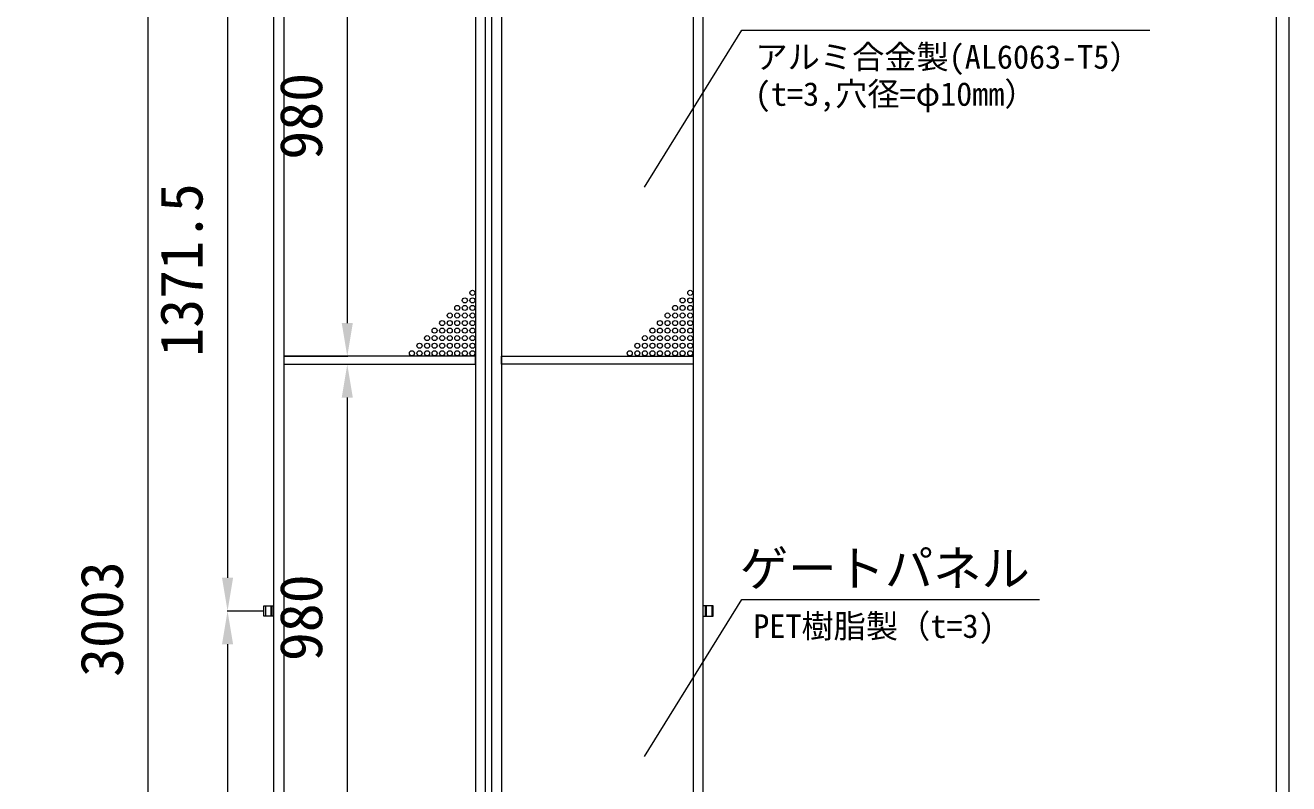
# Model space of a CAD drawing. Units: millimetres, scale not verified. Extents: x -35488 to -11338, y -17325 to 17325.
# Drawn here: x -14350 to -11338, y -10420 to -8612 of the extents above; entities that cross this region are included whole.
import ezdxf
from ezdxf.enums import TextEntityAlignment as Align

# ---------------------------------------------------------------- set-up
doc = ezdxf.new("R2010")
doc.units = ezdxf.units.MM
doc.header["$LTSCALE"] = 150
doc.linetypes.add('DASHED1', pattern=[1.8, 1.2, -0.6])
for name, color, linetype, lineweight in [('0-2_ACCG-3018', 7, 'Continuous', 18), ('0-A_図面枠', 7, 'Continuous', 18), ('0-B_寸法', 3, 'Continuous', 18), ('1-7_標準ﾊﾟﾈﾙ', 7, 'Continuous', 18), ('1-9_文字', 7, 'Continuous', 18)]:
    doc.layers.add(name, color=color, linetype=linetype, lineweight=lineweight)
doc.styles.add('ＭＳ ゴシック', font='')
doc.styles.get('ＭＳ ゴシック').set_extended_font_data('MS Gothic')

msp = doc.modelspace()

# ---------------------------------------------------------------- linework, layer by layer
at = {"layer": '0-2_ACCG-3018'}
for centre in [(-13284, -9250.2), (-12764.8, -9250.2), (-13302, -9268.2), (-13284, -9268.2), (-12782.8, -9268.2), (-12764.8, -9268.2), (-13338, -9304.2), (-13320, -9286.2), (-13320, -9304.2), (-13302, -9286.2), (-13302, -9304.2), (-13284, -9286.2), (-13284, -9304.2), (-12818.8, -9304.2), (-12800.8, -9286.2), (-12800.8, -9304.2), (-12782.8, -9286.2), (-12782.8, -9304.2), (-12764.8, -9286.2), (-12764.8, -9304.2), (-13374, -9340.2), (-13356, -9322.2), (-13356, -9340.2), (-13338, -9322.2), (-13338, -9340.2), (-13320, -9322.2), (-13320, -9340.2), (-13302, -9322.2), (-13302, -9340.2), (-13284, -9322.2), (-13284, -9340.2), (-12854.8, -9340.2), (-12836.8, -9322.2), (-12836.8, -9340.2), (-12818.8, -9322.2), (-12818.8, -9340.2), (-12800.8, -9322.2), (-12800.8, -9340.2), (-12782.8, -9322.2), (-12782.8, -9340.2), (-12764.8, -9322.2), (-12764.8, -9340.2), (-13392, -9358.2), (-13374, -9358.2), (-13356, -9358.2), (-13338, -9358.2), (-13320, -9358.2), (-13302, -9358.2), (-13284, -9358.2), (-12872.8, -9358.2), (-12854.8, -9358.2), (-12836.8, -9358.2), (-12818.8, -9358.2), (-12800.8, -9358.2), (-12782.8, -9358.2), (-12764.8, -9358.2), (-13428, -9394.2), (-13410, -9376.2), (-13410, -9394.2), (-13392, -9376.2), (-13392, -9394.2), (-13374, -9376.2), (-13374, -9394.2), (-13356, -9376.2), (-13356, -9394.2), (-13338, -9376.2), (-13338, -9394.2), (-13320, -9376.2), (-13320, -9394.2), (-13302, -9376.2), (-13302, -9394.2), (-13284, -9376.2), (-13284, -9394.2), (-12908.8, -9394.2), (-12890.8, -9376.2), (-12890.8, -9394.2), (-12872.8, -9376.2), (-12872.8, -9394.2), (-12854.8, -9376.2), (-12854.8, -9394.2), (-12836.8, -9376.2), (-12836.8, -9394.2), (-12818.8, -9376.2), (-12818.8, -9394.2), (-12800.8, -9376.2), (-12800.8, -9394.2), (-12782.8, -9376.2), (-12782.8, -9394.2), (-12764.8, -9376.2), (-12764.8, -9394.2)]:
    msp.add_circle(centre, 6, dxfattribs=at)
at = {"layer": '0-A_図面枠'}
for points in [[(-35488.1, -675), (-11338.1, -675), (-11338.1, -17325), (-35488.1, -17325)], [(-14511.9, -7201.4), (-11368, -7201.4), (-11368, -12223), (-14511.9, -12223)]]:
    msp.add_lwpolyline(points, close=True, dxfattribs=at)
at = {"layer": '0-B_寸法'}
for p, q in [((-14057.2, -8286), (-14057.2, -11731.2)), ((-13582.2, -8304.6), (-13582.2, -9322.2)), ((-13867.5, -8442), (-13867.5, -9929.4)), ((-13732.2, -9401.4), (-13581, -9401.4)), ((-13732.2, -9420.6), (-13581, -9420.6)), ((-13582.2, -9499.8), (-13582.2, -10517.4)), ((-13782.3, -10008.6), (-13868.7, -10008.6)), ((-13782.3, -10008.6), (-13868.7, -10008.6)), ((-13867.5, -10087.8), (-13867.5, -11575.2))]:
    msp.add_line(p, q, dxfattribs=at)
at = {"layer": '0-B_寸法', "color": 91}
for points in [[(-13595.4, -9322.2), (-13582.2, -9401.4), (-13569, -9322.2)], [(-13595.4, -9499.8), (-13582.2, -9420.6), (-13569, -9499.8)], [(-13880.7, -9929.4), (-13867.5, -10008.6), (-13854.3, -9929.4)], [(-13880.7, -10087.8), (-13867.5, -10008.6), (-13854.3, -10087.8)]]:
    msp.add_solid(points, dxfattribs=at)
at = {"layer": '1-7_標準ﾊﾟﾈﾙ', "linetype": 'DASHED1'}
for p, q in [((-13777.5, -9996.6), (-13777.5, -10020.6)), ((-13764.3, -9996.6), (-13764.3, -10020.6)), ((-12726.7, -9996.6), (-12726.7, -10020.6)), ((-12713.5, -9996.6), (-12713.5, -10020.6))]:
    msp.add_line(p, q, dxfattribs=at)
at = {"layer": '1-7_標準ﾊﾟﾈﾙ'}
for p, q in [((-13761.7, -9996.6), (-13761.7, -10020.6)), ((-12729.3, -9996.6), (-12729.3, -10020.6))]:
    msp.add_line(p, q, dxfattribs=at)
for points in [[(-13757.1, -8206.8), (-13733.4, -8206.8), (-13733.4, -11810.4), (-13757.1, -11810.4)], [(-13253.1, -8206.8), (-13276.8, -8206.8), (-13276.8, -11810.4), (-13253.1, -11810.4)], [(-13237.9, -8206.8), (-13214.2, -8206.8), (-13214.2, -11810.4), (-13237.9, -11810.4)], [(-12733.9, -8206.8), (-12757.6, -8206.8), (-12757.6, -11810.4), (-12733.9, -11810.4)], [(-13276.8, -9401.4), (-13733.4, -9401.4), (-13733.4, -9420.6), (-13276.8, -9420.6)], [(-13214.2, -9401.4), (-12757.6, -9401.4), (-12757.6, -9420.6), (-13214.2, -9420.6)]]:
    msp.add_lwpolyline(points, close=True, dxfattribs=at)
for points in [[(-13757.1, -10020.6), (-13781.1, -10020.6), (-13781.1, -9996.6), (-13757.1, -9996.6)], [(-12733.9, -10020.6), (-12709.9, -10020.6), (-12709.9, -9996.6), (-12733.9, -9996.6)]]:
    msp.add_lwpolyline(points, dxfattribs=at)
at = {"layer": '1-9_文字'}
for p, q in [((-12873.4, -8998.3), (-12641.5, -8624.4)), ((-12641.5, -8624.4), (-12641, -8624.4)), ((-12641, -8624.4), (-11669.3, -8624.4)), ((-12873.9, -10355), (-12641.9, -9981.1)), ((-12641.9, -9981.1), (-12641.5, -9981.1)), ((-12641.5, -9981.1), (-11932, -9981.1))]:
    msp.add_line(p, q, dxfattribs=at)

# ---------------------------------------------------------------- texts
at = {"layer": '0-B_寸法', "style": 'ＭＳ ゴシック'}
for s, p in [('980', (-13611.6, -8932.8)), ('1371.5', (-13896.8, -9402.4)), ('3003', (-14086.6, -10165.7)), ('980', (-13611.6, -10128))]:
    msp.add_text(s, height=101.3, rotation=90, dxfattribs=at).set_placement(p, align=Align.BOTTOM_LEFT)
at = {"layer": '1-9_文字', "style": 'ＭＳ ゴシック'}
for s, height, p in [('アルミ合金製(AL6063-T5）', 56.3, (-12609.4, -8732.9)), ('(t=3,穴径=φ10mm）', 56.3, (-12610.7, -8821.3)), ('ゲートパネル', 84.46, (-12646.4, -9974.6)), ('PET樹脂製（t=3)', 56.3, (-12614.5, -10089.6))]:
    msp.add_text(s, height=height, dxfattribs=at).set_placement(p, align=Align.BOTTOM_LEFT)

doc.saveas('drawing.dxf')
